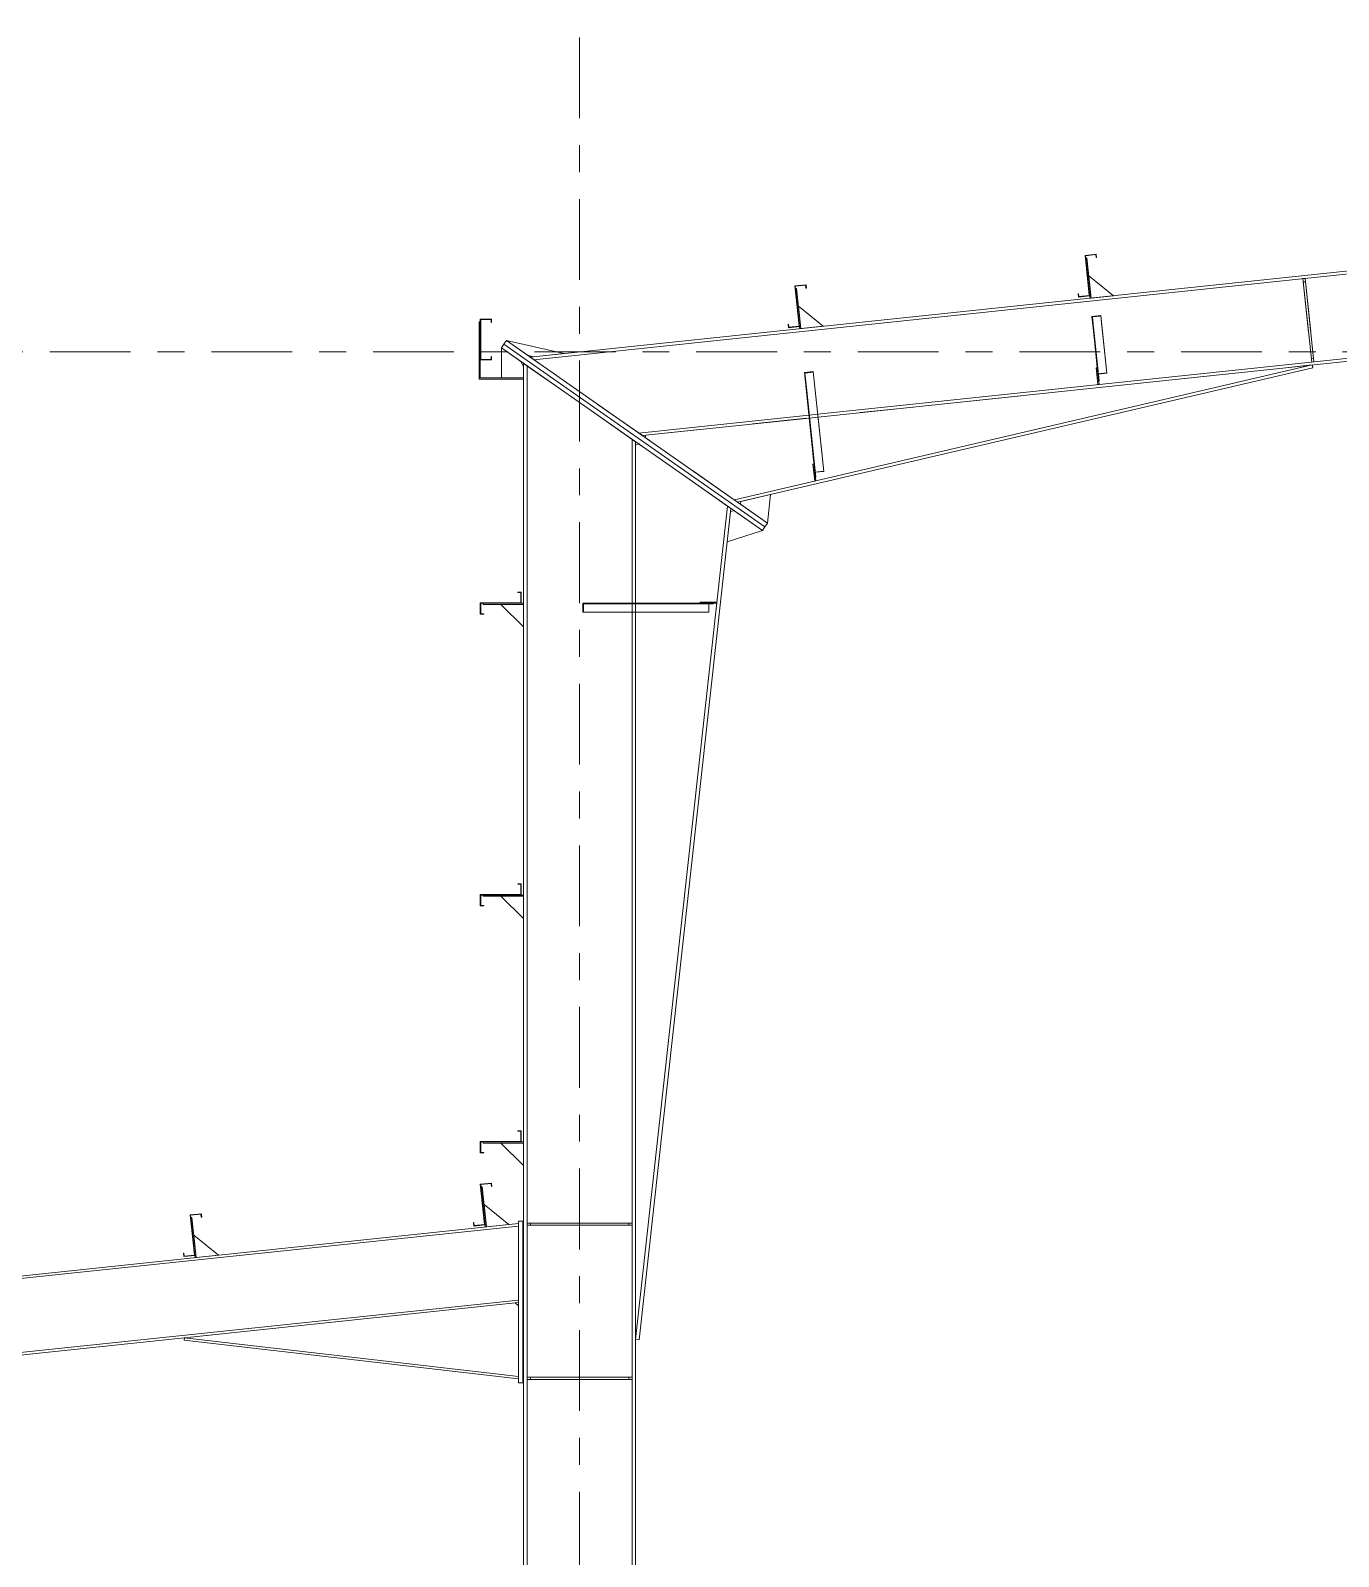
# Model space of a CAD drawing. Header units: millimetres. Extents: x -65 to 757, y -38 to 536.
# Drawn here: x 121.9 to 170.4, y 419.1 to 475.8 of the extents above; entities that cross this region are included whole.
import ezdxf

# ---------------------------------------------------------------- set-up
doc = ezdxf.new("R2010")
doc.units = ezdxf.units.MM
for name, pattern in [('XKITLINE00', [0]), ('XKITLINE02', [4, 2, -2]), ('XKITLINE03', [6, 3, -1, 1, -1])]:
    doc.linetypes.add(name, pattern=pattern)
doc.layers.add('Part', color=2, linetype='Continuous', lineweight=0)
doc.layers.add('S-grid', color=1, linetype='Continuous', lineweight=0)

# ---------------------------------------------------------------- blocks, each defined once
blk = doc.blocks.new('*A341')
at = {"layer": 'Part'}
blk.add_hatch(color=3, dxfattribs=at).paths.add_polyline_path([(139.97, 434.892), (139.97, 434.907), (140.095, 434.907), (140.095, 434.49), (138.593, 434.49), (138.593, 434.103), (138.703, 434.103), (138.703, 434.088), (138.578, 434.088), (138.578, 434.505), (140.08, 434.505), (140.08, 434.892)], flags=17)
blk = doc.blocks.new('*A342')
at = {"layer": 'Part'}
blk.add_hatch(color=3, dxfattribs=at).paths.add_polyline_path([(150.256, 466.276), (150.671, 466.319), (150.684, 466.195), (150.669, 466.193), (150.657, 466.303), (150.273, 466.262), (150.43, 464.769), (150.016, 464.725), (150.003, 464.849), (150.018, 464.851), (150.029, 464.742), (150.414, 464.782)], flags=17)
blk = doc.blocks.new('*A343')
at = {"layer": 'Part'}
blk.add_hatch(color=3, dxfattribs=at).paths.add_polyline_path([(161.03, 467.412), (161.444, 467.456), (161.457, 467.331), (161.442, 467.33), (161.431, 467.439), (161.046, 467.399), (161.204, 465.905), (160.789, 465.862), (160.776, 465.986), (160.791, 465.987), (160.803, 465.878), (161.187, 465.919)], flags=17)
blk = doc.blocks.new('*A344')
at = {"layer": 'Part'}
blk.add_hatch(color=3, dxfattribs=at).paths.add_polyline_path([(139.97, 444.058), (139.97, 444.073), (140.095, 444.073), (140.095, 443.657), (138.593, 443.657), (138.593, 443.27), (138.703, 443.27), (138.703, 443.255), (138.578, 443.255), (138.578, 443.672), (140.08, 443.672), (140.08, 444.058)], flags=17)
blk = doc.blocks.new('*A348')
at = {"layer": 'Part'}
blk.add_hatch(color=3, dxfattribs=at).paths.add_polyline_path([(127.805, 431.782), (128.219, 431.826), (128.232, 431.702), (128.217, 431.7), (128.206, 431.81), (127.821, 431.769), (127.979, 430.276), (127.564, 430.232), (127.551, 430.356), (127.566, 430.358), (127.578, 430.249), (127.962, 430.289)], flags=17)
blk = doc.blocks.new('*A349')
at = {"layer": 'Part'}
blk.add_hatch(color=3, dxfattribs=at).paths.add_polyline_path([(138.578, 432.919), (138.993, 432.963), (139.006, 432.838), (138.991, 432.837), (138.979, 432.946), (138.595, 432.905), (138.752, 431.412), (138.338, 431.368), (138.325, 431.493), (138.34, 431.494), (138.351, 431.385), (138.736, 431.425)], flags=17)
blk = doc.blocks.new('*A360')
at = {"layer": 'Part'}
blk.add_hatch(color=3, dxfattribs=at).paths.add_polyline_path([(139.97, 434.892), (139.97, 434.907), (140.095, 434.907), (140.095, 434.49), (138.593, 434.49), (138.593, 434.103), (138.703, 434.103), (138.703, 434.088), (138.578, 434.088), (138.578, 434.505), (140.08, 434.505), (140.08, 434.892)], flags=17)
blk = doc.blocks.new('*A361')
at = {"layer": 'Part'}
blk.add_hatch(color=3, dxfattribs=at).paths.add_polyline_path([(161.284, 465.143), (161.616, 465.178), (161.618, 465.157), (161.303, 465.124), (161.345, 464.725), (161.328, 464.723)], flags=17)
blk = doc.blocks.new('*A362')
at = {"layer": 'Part'}
blk.add_hatch(color=3, dxfattribs=at).paths.add_polyline_path([(138.578, 463.527), (138.578, 465.044), (138.995, 465.044), (138.995, 464.919), (138.98, 464.919), (138.98, 465.029), (138.593, 465.029), (138.593, 463.542), (138.98, 463.542), (138.98, 463.652), (138.995, 463.652), (138.995, 463.527)], flags=17)
blk = doc.blocks.new('*A365')
at = {"layer": 'Part'}
blk.add_hatch(color=3, dxfattribs=at).paths.add_polyline_path([(139.97, 454.892), (139.97, 454.907), (140.095, 454.907), (140.095, 454.49), (138.593, 454.49), (138.593, 454.103), (138.703, 454.103), (138.703, 454.088), (138.578, 454.088), (138.578, 454.505), (140.08, 454.505), (140.08, 454.892)], flags=17)
blk = doc.blocks.new('*A367')
at = {"layer": 'Part'}
blk.add_hatch(color=3, dxfattribs=at).paths.add_polyline_path([(138.578, 432.919), (138.993, 432.963), (139.006, 432.838), (138.991, 432.837), (138.979, 432.946), (138.595, 432.905), (138.752, 431.412), (138.338, 431.368), (138.325, 431.493), (138.34, 431.494), (138.351, 431.385), (138.736, 431.425)], flags=17)
blk = doc.blocks.new('*A368')
at = {"layer": 'Part'}
blk.add_hatch(color=3, dxfattribs=at).paths.add_polyline_path([(127.805, 431.782), (128.219, 431.826), (128.232, 431.702), (128.217, 431.7), (128.206, 431.81), (127.821, 431.769), (127.979, 430.276), (127.564, 430.232), (127.551, 430.356), (127.566, 430.358), (127.578, 430.249), (127.962, 430.289)], flags=17)
blk = doc.blocks.new('*A371')
at = {"layer": 'Part'}
blk.add_hatch(color=3, dxfattribs=at).paths.add_polyline_path([(139.97, 444.058), (139.97, 444.073), (140.095, 444.073), (140.095, 443.657), (138.593, 443.657), (138.593, 443.27), (138.703, 443.27), (138.703, 443.255), (138.578, 443.255), (138.578, 443.672), (140.08, 443.672), (140.08, 444.058)], flags=17)
blk = doc.blocks.new('*A372')
at = {"layer": 'Part'}
blk.add_hatch(color=3, dxfattribs=at).paths.add_polyline_path([(161.03, 467.412), (161.444, 467.456), (161.457, 467.331), (161.442, 467.33), (161.431, 467.439), (161.046, 467.399), (161.204, 465.905), (160.789, 465.862), (160.776, 465.986), (160.791, 465.987), (160.803, 465.878), (161.187, 465.919)], flags=17)
blk = doc.blocks.new('*A373')
at = {"layer": 'Part'}
blk.add_hatch(color=3, dxfattribs=at).paths.add_polyline_path([(150.256, 466.276), (150.671, 466.319), (150.684, 466.195), (150.669, 466.193), (150.657, 466.303), (150.273, 466.262), (150.43, 464.769), (150.016, 464.725), (150.003, 464.849), (150.018, 464.851), (150.029, 464.742), (150.414, 464.782)], flags=17)
blk = doc.blocks.new('*A374')
at = {"layer": 'Part'}
blk.add_hatch(color=3, dxfattribs=at).paths.add_polyline_path([(139.97, 454.892), (139.97, 454.907), (140.095, 454.907), (140.095, 454.49), (138.593, 454.49), (138.593, 454.103), (138.703, 454.103), (138.703, 454.088), (138.578, 454.088), (138.578, 454.505), (140.08, 454.505), (140.08, 454.892)], flags=17)
blk = doc.blocks.new('*A375')
at = {"layer": 'Part'}
blk.add_hatch(color=3, dxfattribs=at).paths.add_polyline_path([(150.61, 463.067), (150.941, 463.102), (150.944, 463.074), (150.629, 463.041), (150.685, 462.51), (150.669, 462.508)], flags=17)
blk = doc.blocks.new('*A376')
at = {"layer": 'Part'}
blk.add_hatch(color=3, dxfattribs=at).paths.add_polyline_path([(142.378, 454.157), (142.378, 454.49), (143.039, 454.49), (143.039, 454.473), (142.411, 454.473), (142.411, 454.157)], flags=17)
blk = doc.blocks.new('*A1549')
at = {"layer": 'S-grid', "color": 1, "linetype": 'XKITLINE03', "lineweight": 0}
blk.add_line((-9.405, 463.823), (549.67, 463.823), dxfattribs=at)
blk = doc.blocks.new('*A1592')
at = {"layer": 'S-grid', "color": 1, "linetype": 'XKITLINE03', "lineweight": 0}
blk.add_line((142.262, 370.501), (142.262, 512.157), dxfattribs=at)
blk = doc.blocks.new('*A1601')
at = {"layer": 'Part', "color": 2, "linetype": 'XKITLINE00', "lineweight": 0}
for p, q in [((139.97, 434.907), (140.095, 434.907)), ((139.97, 434.892), (139.97, 434.907)), ((140.08, 434.892), (139.97, 434.892)), ((140.08, 434.505), (140.08, 434.892)), ((140.095, 434.907), (140.095, 434.49)), ((138.578, 434.088), (138.578, 434.505)), ((138.578, 434.505), (140.08, 434.505)), ((138.703, 434.088), (138.578, 434.088)), ((140.095, 434.49), (138.593, 434.49)), ((138.593, 434.49), (138.593, 434.103)), ((138.593, 434.103), (138.703, 434.103)), ((138.703, 434.103), (138.703, 434.088))]:
    blk.add_line(p, q, dxfattribs=at)
blk = doc.blocks.new('*A1602')
at = {"layer": 'Part', "color": 2, "linetype": 'XKITLINE00', "lineweight": 0}
for p, q in [((150.256, 466.276), (150.671, 466.319)), ((150.414, 464.782), (150.256, 466.276)), ((150.657, 466.303), (150.273, 466.262)), ((150.273, 466.262), (150.43, 464.769)), ((150.669, 466.193), (150.657, 466.303)), ((150.684, 466.195), (150.669, 466.193)), ((150.671, 466.319), (150.684, 466.195)), ((150.003, 464.849), (150.018, 464.851)), ((150.016, 464.725), (150.003, 464.849)), ((150.43, 464.769), (150.016, 464.725)), ((150.018, 464.851), (150.029, 464.742)), ((150.029, 464.742), (150.414, 464.782))]:
    blk.add_line(p, q, dxfattribs=at)
blk = doc.blocks.new('*A1603')
at = {"layer": 'Part', "color": 2, "linetype": 'XKITLINE00', "lineweight": 0}
for p, q in [((161.03, 467.412), (161.444, 467.456)), ((161.187, 465.919), (161.03, 467.412)), ((161.431, 467.439), (161.046, 467.399)), ((161.046, 467.399), (161.204, 465.905)), ((161.442, 467.33), (161.431, 467.439)), ((161.457, 467.331), (161.442, 467.33)), ((161.444, 467.456), (161.457, 467.331)), ((160.776, 465.986), (160.791, 465.987)), ((160.789, 465.862), (160.776, 465.986)), ((161.204, 465.905), (160.789, 465.862)), ((160.791, 465.987), (160.803, 465.878)), ((160.803, 465.878), (161.187, 465.919))]:
    blk.add_line(p, q, dxfattribs=at)
blk = doc.blocks.new('*A1604')
at = {"layer": 'Part', "color": 2, "linetype": 'XKITLINE00', "lineweight": 0}
for p, q in [((139.97, 444.073), (140.095, 444.073)), ((139.97, 444.058), (139.97, 444.073)), ((140.08, 444.058), (139.97, 444.058)), ((140.08, 443.672), (140.08, 444.058)), ((140.095, 444.073), (140.095, 443.657)), ((138.578, 443.255), (138.578, 443.672)), ((138.578, 443.672), (140.08, 443.672)), ((138.703, 443.255), (138.578, 443.255)), ((140.095, 443.657), (138.593, 443.657)), ((138.593, 443.657), (138.593, 443.27)), ((138.593, 443.27), (138.703, 443.27)), ((138.703, 443.27), (138.703, 443.255))]:
    blk.add_line(p, q, dxfattribs=at)
blk = doc.blocks.new('*A1616')
at = {"layer": 'Part', "color": 2, "linetype": 'XKITLINE00', "lineweight": 0}
for p, q in [((139.995, 431.459), (60.57, 423.082)), ((139.995, 431.367), (60.57, 422.99)), ((139.995, 428.619), (60.57, 420.241)), ((60.57, 420.149), (139.995, 428.527))]:
    blk.add_line(p, q, dxfattribs=at)
at = {"layer": 'Part', "color": 7, "linetype": 'XKITLINE02', "lineweight": 0}
for p, q in [((139.995, 428.527), (139.995, 431.459)), ((60.57, 423.082), (60.57, 420.149))]:
    blk.add_line(p, q, dxfattribs=at)
blk = doc.blocks.new('*A1617')
at = {"layer": 'Part', "color": 2, "linetype": 'XKITLINE00', "lineweight": 0}
for p, q in [((127.805, 431.782), (128.219, 431.826)), ((127.962, 430.289), (127.805, 431.782)), ((128.206, 431.81), (127.821, 431.769)), ((128.217, 431.7), (128.206, 431.81)), ((128.219, 431.826), (128.232, 431.702)), ((127.821, 431.769), (127.979, 430.276)), ((128.232, 431.702), (128.217, 431.7)), ((127.551, 430.356), (127.566, 430.358)), ((127.564, 430.232), (127.551, 430.356)), ((127.979, 430.276), (127.564, 430.232)), ((127.566, 430.358), (127.578, 430.249)), ((127.578, 430.249), (127.962, 430.289))]:
    blk.add_line(p, q, dxfattribs=at)
blk = doc.blocks.new('*A1618')
at = {"layer": 'Part', "color": 2, "linetype": 'XKITLINE00', "lineweight": 0}
for p, q in [((138.578, 432.919), (138.993, 432.963)), ((138.736, 431.425), (138.578, 432.919)), ((138.979, 432.946), (138.595, 432.905)), ((138.991, 432.837), (138.979, 432.946)), ((138.993, 432.963), (139.006, 432.838)), ((138.595, 432.905), (138.752, 431.412)), ((139.006, 432.838), (138.991, 432.837)), ((138.325, 431.493), (138.34, 431.494)), ((138.338, 431.368), (138.325, 431.493)), ((138.752, 431.412), (138.338, 431.368)), ((138.34, 431.494), (138.351, 431.385)), ((138.351, 431.385), (138.736, 431.425))]:
    blk.add_line(p, q, dxfattribs=at)
blk = doc.blocks.new('*A1651')
at = {"layer": 'Part', "color": 2, "linetype": 'XKITLINE00', "lineweight": 0}
for p, q in [((139.97, 434.907), (140.095, 434.907)), ((139.97, 434.892), (139.97, 434.907)), ((140.08, 434.892), (139.97, 434.892)), ((140.08, 434.505), (140.08, 434.892)), ((140.095, 434.907), (140.095, 434.49)), ((138.578, 434.088), (138.578, 434.505)), ((138.578, 434.505), (140.08, 434.505)), ((138.703, 434.088), (138.578, 434.088)), ((140.095, 434.49), (138.593, 434.49)), ((138.593, 434.49), (138.593, 434.103)), ((138.593, 434.103), (138.703, 434.103)), ((138.703, 434.103), (138.703, 434.088))]:
    blk.add_line(p, q, dxfattribs=at)
blk = doc.blocks.new('*A1652')
at = {"layer": 'Part', "color": 2, "linetype": 'XKITLINE00', "lineweight": 0}
for p, q in [((239.714, 474.102), (140.431, 463.63)), ((239.725, 473.995), (140.566, 463.536)), ((236.966, 470.57), (151.109, 461.514)), ((236.977, 470.462), (151.12, 461.406)), ((150.777, 461.479), (144.462, 460.813)), ((150.789, 461.371), (144.598, 460.718))]:
    blk.add_line(p, q, dxfattribs=at)
at = {"layer": 'Part', "color": 7, "linetype": 'XKITLINE02', "lineweight": 0}
for p, q in [((144.598, 460.718), (140.431, 463.63)), ((151.109, 461.514), (150.777, 461.479)), ((151.12, 461.406), (150.789, 461.371))]:
    blk.add_line(p, q, dxfattribs=at)
blk = doc.blocks.new('*A1658')
at = {"layer": 'Part', "color": 2, "linetype": 'XKITLINE00', "lineweight": 0}
blk.add_line((162.083, 465.914), (161.167, 466.655), dxfattribs=at)
at = {"layer": 'Part', "color": 7, "linetype": 'XKITLINE02', "lineweight": 0}
for p, q in [((161.167, 466.655), (161.254, 465.827)), ((161.254, 465.827), (162.083, 465.914))]:
    blk.add_line(p, q, dxfattribs=at)
blk = doc.blocks.new('*A1659')
at = {"layer": 'Part', "color": 2, "linetype": 'XKITLINE00', "lineweight": 0}
for p, q in [((161.097, 467.318), (161.055, 467.314)), ((161.254, 465.827), (161.097, 467.318)), ((161.204, 465.905), (161.213, 465.822))]:
    blk.add_line(p, q, dxfattribs=at)
at = {"layer": 'Part', "color": 7, "linetype": 'XKITLINE02', "lineweight": 0}
for p, q in [((161.055, 467.314), (161.204, 465.905)), ((161.213, 465.822), (161.254, 465.827))]:
    blk.add_line(p, q, dxfattribs=at)
blk = doc.blocks.new('*A1660')
at = {"layer": 'Part', "color": 7, "linetype": 'XKITLINE02', "lineweight": 0}
for p, q in [((161.485, 463.237), (161.444, 463.232)), ((161.444, 463.232), (161.509, 462.611)), ((161.551, 462.615), (161.485, 463.237)), ((161.496, 462.735), (161.538, 462.739)), ((161.509, 462.611), (161.551, 462.615))]:
    blk.add_line(p, q, dxfattribs=at)
blk = doc.blocks.new('*A1661')
at = {"layer": 'Part', "color": 2, "linetype": 'XKITLINE00', "lineweight": 0}
for p, q in [((161.444, 463.232), (161.485, 463.237)), ((161.509, 462.611), (161.444, 463.232)), ((161.513, 462.977), (161.551, 462.615))]:
    blk.add_line(p, q, dxfattribs=at)
at = {"layer": 'Part', "color": 7, "linetype": 'XKITLINE02', "lineweight": 0}
for p, q in [((161.485, 463.237), (161.513, 462.977)), ((161.496, 462.735), (161.538, 462.739)), ((161.551, 462.615), (161.509, 462.611))]:
    blk.add_line(p, q, dxfattribs=at)
blk = doc.blocks.new('*A1662')
at = {"layer": 'Part', "color": 7, "linetype": 'XKITLINE02', "lineweight": 0}
for p, q in [((161.536, 462.755), (161.284, 465.143)), ((161.553, 462.757), (161.303, 465.124)), ((161.841, 463.038), (161.616, 465.178)), ((161.509, 463.017), (161.84, 463.052)), ((161.526, 463.005), (161.841, 463.038)), ((161.536, 462.755), (161.553, 462.757))]:
    blk.add_line(p, q, dxfattribs=at)
blk = doc.blocks.new('*A1663')
at = {"layer": 'Part', "color": 2, "linetype": 'XKITLINE00', "lineweight": 0}
for p, q in [((161.284, 465.143), (161.616, 465.178)), ((161.328, 464.723), (161.284, 465.143)), ((161.618, 465.157), (161.303, 465.124)), ((161.303, 465.124), (161.345, 464.725)), ((161.345, 464.725), (161.328, 464.723)), ((161.328, 464.723), (161.513, 462.977)), ((161.553, 462.757), (161.345, 464.725)), ((161.616, 465.178), (161.841, 463.038)), ((161.526, 463.005), (161.841, 463.038)), ((161.536, 462.755), (161.553, 462.757))]:
    blk.add_line(p, q, dxfattribs=at)
at = {"layer": 'Part', "color": 7, "linetype": 'XKITLINE02', "lineweight": 0}
for p, q in [((161.509, 463.017), (161.84, 463.052)), ((161.513, 462.977), (161.536, 462.755))]:
    blk.add_line(p, q, dxfattribs=at)
blk = doc.blocks.new('*A1664')
at = {"layer": 'Part', "color": 7, "linetype": 'XKITLINE02', "lineweight": 0}
for p, q in [((169.204, 466.556), (169.121, 466.548)), ((169.135, 466.423), (169.217, 466.432)), ((169.435, 463.572), (169.518, 463.581)), ((169.531, 463.457), (169.448, 463.448))]:
    blk.add_line(p, q, dxfattribs=at)
at = {"layer": 'Part', "color": 2, "linetype": 'XKITLINE00', "lineweight": 0}
for p, q in [((169.121, 466.548), (169.448, 463.448)), ((169.531, 463.457), (169.204, 466.556))]:
    blk.add_line(p, q, dxfattribs=at)
blk = doc.blocks.new('*A1665')
at = {"layer": 'Part', "color": 2, "linetype": 'XKITLINE00', "lineweight": 0}
for p, q in [((146.737, 454.532), (146.737, 454.49)), ((146.737, 454.532), (147.362, 454.532)), ((147.362, 454.49), (146.907, 454.49)), ((147.362, 454.532), (147.362, 454.49))]:
    blk.add_line(p, q, dxfattribs=at)
at = {"layer": 'Part', "color": 7, "linetype": 'XKITLINE02', "lineweight": 0}
for p, q in [((146.907, 454.49), (146.737, 454.49)), ((147.237, 454.49), (147.237, 454.532)), ((147.362, 454.49), (147.362, 454.49)), ((147.362, 454.49), (147.362, 454.49))]:
    blk.add_line(p, q, dxfattribs=at)
blk = doc.blocks.new('*A1666')
at = {"layer": 'Part', "color": 7, "linetype": 'XKITLINE02', "lineweight": 0}
for p, q in [((147.362, 454.532), (146.737, 454.532)), ((146.737, 454.532), (146.737, 454.49)), ((146.737, 454.49), (147.362, 454.49)), ((147.237, 454.49), (147.237, 454.532)), ((147.362, 454.49), (147.362, 454.532))]:
    blk.add_line(p, q, dxfattribs=at)
blk = doc.blocks.new('*A1667')
at = {"layer": 'Part', "color": 2, "linetype": 'XKITLINE00', "lineweight": 0}
blk.add_line((151.309, 464.778), (150.393, 465.519), dxfattribs=at)
at = {"layer": 'Part', "color": 7, "linetype": 'XKITLINE02', "lineweight": 0}
for p, q in [((150.393, 465.519), (150.48, 464.69)), ((150.48, 464.69), (151.309, 464.778))]:
    blk.add_line(p, q, dxfattribs=at)
blk = doc.blocks.new('*A1668')
at = {"layer": 'Part', "color": 2, "linetype": 'XKITLINE00', "lineweight": 0}
for p, q in [((150.323, 466.182), (150.282, 466.178)), ((150.48, 464.69), (150.323, 466.182)), ((150.43, 464.769), (150.439, 464.686))]:
    blk.add_line(p, q, dxfattribs=at)
at = {"layer": 'Part', "color": 7, "linetype": 'XKITLINE02', "lineweight": 0}
for p, q in [((150.282, 466.178), (150.43, 464.769)), ((150.439, 464.686), (150.48, 464.69))]:
    blk.add_line(p, q, dxfattribs=at)
blk = doc.blocks.new('*A1669')
at = {"layer": 'Part', "color": 7, "linetype": 'XKITLINE02', "lineweight": 0}
for p, q in [((150.969, 459.658), (150.928, 459.654)), ((150.928, 459.654), (150.993, 459.032)), ((151.035, 459.037), (150.969, 459.658)), ((150.98, 459.157), (151.022, 459.161)), ((150.993, 459.032), (151.035, 459.037))]:
    blk.add_line(p, q, dxfattribs=at)
blk = doc.blocks.new('*A1670')
at = {"layer": 'Part', "color": 2, "linetype": 'XKITLINE00', "lineweight": 0}
for p, q in [((150.928, 459.654), (150.969, 459.658)), ((150.993, 459.032), (150.928, 459.654)), ((150.99, 459.459), (151.035, 459.037)), ((151.035, 459.037), (150.993, 459.032))]:
    blk.add_line(p, q, dxfattribs=at)
at = {"layer": 'Part', "color": 7, "linetype": 'XKITLINE02', "lineweight": 0}
for p, q in [((150.969, 459.658), (150.99, 459.459)), ((150.98, 459.157), (151.022, 459.161)), ((151.035, 459.037), (151.035, 459.037)), ((151.035, 459.037), (151.035, 459.037))]:
    blk.add_line(p, q, dxfattribs=at)
blk = doc.blocks.new('*A1671')
at = {"layer": 'Part', "color": 7, "linetype": 'XKITLINE02', "lineweight": 0}
for p, q in [((151.021, 459.169), (150.61, 463.067)), ((151.037, 459.171), (150.629, 463.041)), ((151.333, 459.391), (150.941, 463.102)), ((151, 459.366), (151.332, 459.401)), ((151.018, 459.358), (151.333, 459.391)), ((151.021, 459.169), (151.037, 459.171))]:
    blk.add_line(p, q, dxfattribs=at)
blk = doc.blocks.new('*A1673')
at = {"layer": 'Part', "color": 2, "linetype": 'XKITLINE00', "lineweight": 0}
for p, q in [((138.678, 443.657), (138.678, 443.615)), ((138.678, 443.615), (140.178, 443.615)), ((140.178, 443.657), (140.095, 443.657))]:
    blk.add_line(p, q, dxfattribs=at)
at = {"layer": 'Part', "color": 7, "linetype": 'XKITLINE02', "lineweight": 0}
for p, q in [((140.095, 443.657), (138.678, 443.657)), ((140.178, 443.615), (140.178, 443.657))]:
    blk.add_line(p, q, dxfattribs=at)
blk = doc.blocks.new('*A1674')
at = {"layer": 'Part', "color": 2, "linetype": 'XKITLINE00', "lineweight": 0}
blk.add_line((140.178, 442.782), (139.345, 443.615), dxfattribs=at)
at = {"layer": 'Part', "color": 7, "linetype": 'XKITLINE02', "lineweight": 0}
for p, q in [((139.345, 443.615), (140.178, 443.615)), ((140.178, 443.615), (140.178, 442.782))]:
    blk.add_line(p, q, dxfattribs=at)
blk = doc.blocks.new('*A1675')
at = {"layer": 'Part', "color": 2, "linetype": 'XKITLINE00', "lineweight": 0}
for p, q in [((138.678, 434.49), (138.678, 434.448)), ((138.678, 434.448), (140.178, 434.448)), ((140.178, 434.49), (140.095, 434.49))]:
    blk.add_line(p, q, dxfattribs=at)
at = {"layer": 'Part', "color": 7, "linetype": 'XKITLINE02', "lineweight": 0}
for p, q in [((140.095, 434.49), (138.678, 434.49)), ((140.178, 434.448), (140.178, 434.49))]:
    blk.add_line(p, q, dxfattribs=at)
blk = doc.blocks.new('*A1676')
at = {"layer": 'Part', "color": 2, "linetype": 'XKITLINE00', "lineweight": 0}
blk.add_line((140.178, 433.615), (139.345, 434.448), dxfattribs=at)
at = {"layer": 'Part', "color": 7, "linetype": 'XKITLINE02', "lineweight": 0}
for p, q in [((139.345, 434.448), (140.178, 434.448)), ((140.178, 434.448), (140.178, 433.615))]:
    blk.add_line(p, q, dxfattribs=at)
blk = doc.blocks.new('*A1677')
at = {"layer": 'Part', "color": 2, "linetype": 'XKITLINE00', "lineweight": 0}
for p, q in [((138.645, 432.825), (138.604, 432.821)), ((138.802, 431.334), (138.645, 432.825)), ((138.752, 431.412), (138.761, 431.329))]:
    blk.add_line(p, q, dxfattribs=at)
at = {"layer": 'Part', "color": 7, "linetype": 'XKITLINE02', "lineweight": 0}
for p, q in [((138.604, 432.821), (138.752, 431.412)), ((138.761, 431.329), (138.802, 431.334))]:
    blk.add_line(p, q, dxfattribs=at)
blk = doc.blocks.new('*A1678')
at = {"layer": 'Part', "color": 7, "linetype": 'XKITLINE02', "lineweight": 0}
for p, q in [((144.212, 425.755), (140.312, 425.755)), ((140.312, 425.755), (140.312, 425.672)), ((144.212, 425.672), (140.312, 425.672)), ((140.437, 425.672), (140.437, 425.755)), ((144.087, 425.672), (144.087, 425.755)), ((144.212, 425.672), (144.212, 425.755))]:
    blk.add_line(p, q, dxfattribs=at)
blk = doc.blocks.new('*A1679')
at = {"layer": 'Part', "color": 2, "linetype": 'XKITLINE00', "lineweight": 0}
for p, q in [((144.212, 431.479), (140.312, 431.479)), ((144.212, 431.395), (140.312, 431.395))]:
    blk.add_line(p, q, dxfattribs=at)
at = {"layer": 'Part', "color": 7, "linetype": 'XKITLINE02', "lineweight": 0}
for p, q in [((140.312, 431.395), (140.312, 431.479)), ((140.437, 431.395), (140.437, 431.479)), ((144.087, 431.395), (144.087, 431.479)), ((144.212, 431.395), (144.212, 431.479))]:
    blk.add_line(p, q, dxfattribs=at)
blk = doc.blocks.new('*A1680')
at = {"layer": 'Part', "color": 7, "linetype": 'XKITLINE02', "lineweight": 0}
for p, q in [((144.212, 431.479), (140.312, 431.479)), ((140.312, 431.479), (140.312, 431.395)), ((144.212, 431.395), (140.312, 431.395)), ((140.437, 431.395), (140.437, 431.479)), ((144.087, 431.395), (144.087, 431.479)), ((144.212, 431.395), (144.212, 431.479))]:
    blk.add_line(p, q, dxfattribs=at)
blk = doc.blocks.new('*A1681')
at = {"layer": 'Part', "color": 2, "linetype": 'XKITLINE00', "lineweight": 0}
for p, q in [((138.578, 463.527), (138.578, 465.044)), ((138.578, 465.044), (138.995, 465.044)), ((138.98, 465.029), (138.593, 465.029)), ((138.593, 465.029), (138.593, 463.542)), ((138.98, 464.919), (138.98, 465.029)), ((138.995, 464.919), (138.98, 464.919)), ((138.995, 465.044), (138.995, 464.919)), ((138.995, 463.527), (138.578, 463.527)), ((138.593, 463.542), (138.98, 463.542)), ((138.98, 463.542), (138.98, 463.652)), ((138.98, 463.652), (138.995, 463.652)), ((138.995, 463.652), (138.995, 463.527))]:
    blk.add_line(p, q, dxfattribs=at)
blk = doc.blocks.new('*A1682')
at = {"layer": 'Part', "color": 2, "linetype": 'XKITLINE00', "lineweight": 0}
for p, q in [((138.678, 454.49), (138.678, 454.448)), ((138.678, 454.448), (140.178, 454.448)), ((140.178, 454.49), (140.095, 454.49))]:
    blk.add_line(p, q, dxfattribs=at)
at = {"layer": 'Part', "color": 7, "linetype": 'XKITLINE02', "lineweight": 0}
for p, q in [((140.095, 454.49), (138.678, 454.49)), ((140.178, 454.448), (140.178, 454.49))]:
    blk.add_line(p, q, dxfattribs=at)
blk = doc.blocks.new('*A1683')
at = {"layer": 'Part', "color": 2, "linetype": 'XKITLINE00', "lineweight": 0}
blk.add_line((140.178, 453.615), (139.345, 454.448), dxfattribs=at)
at = {"layer": 'Part', "color": 7, "linetype": 'XKITLINE02', "lineweight": 0}
for p, q in [((139.345, 454.448), (140.178, 454.448)), ((140.178, 454.448), (140.178, 453.615))]:
    blk.add_line(p, q, dxfattribs=at)
blk = doc.blocks.new('*A1684')
at = {"layer": 'Part', "color": 2, "linetype": 'XKITLINE00', "lineweight": 0}
for p, q in [((140.178, 462.86), (138.537, 462.86)), ((138.537, 462.86), (138.537, 462.819)), ((138.537, 462.819), (140.178, 462.819))]:
    blk.add_line(p, q, dxfattribs=at)
at = {"layer": 'Part', "color": 7, "linetype": 'XKITLINE02', "lineweight": 0}
blk.add_line((140.178, 462.819), (140.178, 462.86), dxfattribs=at)
blk = doc.blocks.new('*A1685')
at = {"layer": 'Part', "color": 2, "linetype": 'XKITLINE00', "lineweight": 0}
blk.add_line((139.631, 431.421), (138.715, 432.162), dxfattribs=at)
at = {"layer": 'Part', "color": 7, "linetype": 'XKITLINE02', "lineweight": 0}
for p, q in [((138.715, 432.162), (138.802, 431.334)), ((138.802, 431.334), (139.631, 431.421))]:
    blk.add_line(p, q, dxfattribs=at)
blk = doc.blocks.new('*A1686')
at = {"layer": 'Part', "color": 2, "linetype": 'XKITLINE00', "lineweight": 0}
for p, q in [((127.871, 431.689), (127.83, 431.685)), ((128.029, 430.197), (127.871, 431.689)), ((127.979, 430.276), (127.987, 430.193))]:
    blk.add_line(p, q, dxfattribs=at)
at = {"layer": 'Part', "color": 7, "linetype": 'XKITLINE02', "lineweight": 0}
for p, q in [((127.83, 431.685), (127.979, 430.276)), ((127.987, 430.193), (128.029, 430.197))]:
    blk.add_line(p, q, dxfattribs=at)
blk = doc.blocks.new('*A1687')
at = {"layer": 'Part', "color": 2, "linetype": 'XKITLINE00', "lineweight": 0}
blk.add_line((128.858, 430.285), (127.941, 431.026), dxfattribs=at)
at = {"layer": 'Part', "color": 7, "linetype": 'XKITLINE02', "lineweight": 0}
for p, q in [((127.941, 431.026), (128.029, 430.197)), ((128.029, 430.197), (128.858, 430.285))]:
    blk.add_line(p, q, dxfattribs=at)
blk = doc.blocks.new('*A1688')
at = {"layer": 'Part', "color": 7, "linetype": 'XKITLINE02', "lineweight": 0}
for p, q in [((127.588, 427.218), (139.874, 428.514)), ((139.995, 428.405), (139.995, 425.693))]:
    blk.add_line(p, q, dxfattribs=at)
at = {"layer": 'Part', "color": 2, "linetype": 'XKITLINE00', "lineweight": 0}
for p, q in [((139.874, 428.514), (139.995, 428.405)), ((127.577, 427.127), (127.588, 427.218)), ((139.995, 425.693), (127.577, 427.127)), ((139.995, 425.785), (127.588, 427.218))]:
    blk.add_line(p, q, dxfattribs=at)
blk = doc.blocks.new('*A1689')
at = {"layer": 'Part', "color": 2, "linetype": 'XKITLINE00', "lineweight": 0}
for p, q in [((140.162, 431.543), (139.995, 431.543)), ((139.995, 431.543), (139.995, 425.543)), ((140.162, 425.543), (140.162, 431.543)), ((139.995, 425.543), (140.162, 425.543))]:
    blk.add_line(p, q, dxfattribs=at)
blk = doc.blocks.new('*A1690')
at = {"layer": 'Part', "color": 2, "linetype": 'XKITLINE00', "lineweight": 0}
for p, q in [((144.212, 425.755), (140.312, 425.755)), ((144.212, 425.672), (140.312, 425.672))]:
    blk.add_line(p, q, dxfattribs=at)
at = {"layer": 'Part', "color": 7, "linetype": 'XKITLINE02', "lineweight": 0}
for p, q in [((140.312, 425.672), (140.312, 425.755)), ((140.437, 425.672), (140.437, 425.755)), ((144.087, 425.672), (144.087, 425.755)), ((144.212, 425.672), (144.212, 425.755))]:
    blk.add_line(p, q, dxfattribs=at)
blk = doc.blocks.new('*A1693')
at = {"layer": 'Part', "color": 2, "linetype": 'XKITLINE00', "lineweight": 0}
for p, q in [((144.445, 460.418), (144.345, 460.366)), ((144.345, 460.366), (144.446, 460.417)), ((147.76, 458.101), (144.345, 427.155)), ((147.885, 458.014), (144.477, 427.14)), ((144.477, 427.14), (144.345, 427.155))]:
    blk.add_line(p, q, dxfattribs=at)
at = {"layer": 'Part', "color": 7, "linetype": 'XKITLINE02', "lineweight": 0}
for p, q in [((144.345, 460.366), (144.345, 460.366)), ((144.345, 427.155), (144.345, 460.366)), ((144.345, 460.366), (144.345, 460.366)), ((144.447, 460.419), (144.445, 460.418)), ((144.447, 460.419), (144.446, 460.417)), ((147.885, 458.014), (144.446, 460.417)), ((147.76, 458.101), (144.447, 460.419))]:
    blk.add_line(p, q, dxfattribs=at)
blk = doc.blocks.new('*A1696')
at = {"layer": 'Part', "color": 2, "linetype": 'XKITLINE00', "lineweight": 0}
for p, q in [((138.578, 454.088), (138.578, 454.505)), ((138.578, 454.505), (140.08, 454.505)), ((140.095, 454.49), (138.593, 454.49)), ((138.593, 454.49), (138.593, 454.103)), ((139.97, 454.907), (140.095, 454.907)), ((139.97, 454.892), (139.97, 454.907)), ((140.08, 454.892), (139.97, 454.892)), ((140.08, 454.505), (140.08, 454.892)), ((140.095, 454.907), (140.095, 454.49)), ((138.703, 454.088), (138.578, 454.088)), ((138.593, 454.103), (138.703, 454.103)), ((138.703, 454.103), (138.703, 454.088))]:
    blk.add_line(p, q, dxfattribs=at)
blk = doc.blocks.new('*A1697')
at = {"layer": 'Part', "color": 2, "linetype": 'XKITLINE00', "lineweight": 0}
for p, q in [((140.178, 463.4), (140.178, 388.782)), ((140.312, 463.307), (140.312, 388.782)), ((144.212, 460.581), (144.212, 454.49)), ((144.345, 460.488), (144.345, 454.49)), ((144.212, 454.157), (144.212, 388.782)), ((144.345, 454.157), (144.345, 388.782))]:
    blk.add_line(p, q, dxfattribs=at)
at = {"layer": 'Part', "color": 7, "linetype": 'XKITLINE02', "lineweight": 0}
for p, q in [((144.345, 460.488), (140.178, 463.4)), ((144.212, 454.49), (144.212, 454.157)), ((144.345, 454.49), (144.345, 454.157))]:
    blk.add_line(p, q, dxfattribs=at)
blk = doc.blocks.new('*A1699')
at = {"layer": 'Part', "color": 2, "linetype": 'XKITLINE00', "lineweight": 0}
for p, q in [((138.578, 432.919), (138.993, 432.963)), ((138.736, 431.425), (138.578, 432.919)), ((138.979, 432.946), (138.595, 432.905)), ((138.991, 432.837), (138.979, 432.946)), ((138.993, 432.963), (139.006, 432.838)), ((138.595, 432.905), (138.752, 431.412)), ((139.006, 432.838), (138.991, 432.837)), ((138.325, 431.493), (138.34, 431.494)), ((138.338, 431.368), (138.325, 431.493)), ((138.752, 431.412), (138.338, 431.368)), ((138.34, 431.494), (138.351, 431.385)), ((138.351, 431.385), (138.736, 431.425))]:
    blk.add_line(p, q, dxfattribs=at)
blk = doc.blocks.new('*A1700')
at = {"layer": 'Part', "color": 2, "linetype": 'XKITLINE00', "lineweight": 0}
for p, q in [((127.805, 431.782), (128.219, 431.826)), ((127.962, 430.289), (127.805, 431.782)), ((128.206, 431.81), (127.821, 431.769)), ((128.217, 431.7), (128.206, 431.81)), ((128.219, 431.826), (128.232, 431.702)), ((127.821, 431.769), (127.979, 430.276)), ((128.232, 431.702), (128.217, 431.7)), ((127.551, 430.356), (127.566, 430.358)), ((127.564, 430.232), (127.551, 430.356)), ((127.979, 430.276), (127.564, 430.232)), ((127.566, 430.358), (127.578, 430.249)), ((127.578, 430.249), (127.962, 430.289))]:
    blk.add_line(p, q, dxfattribs=at)
blk = doc.blocks.new('*A1703')
at = {"layer": 'Part', "color": 2, "linetype": 'XKITLINE00', "lineweight": 0}
for p, q in [((139.97, 444.073), (140.095, 444.073)), ((139.97, 444.058), (139.97, 444.073)), ((140.08, 444.058), (139.97, 444.058)), ((140.08, 443.672), (140.08, 444.058)), ((140.095, 444.073), (140.095, 443.657)), ((138.578, 443.255), (138.578, 443.672)), ((138.578, 443.672), (140.08, 443.672)), ((138.703, 443.255), (138.578, 443.255)), ((140.095, 443.657), (138.593, 443.657)), ((138.593, 443.657), (138.593, 443.27)), ((138.593, 443.27), (138.703, 443.27)), ((138.703, 443.27), (138.703, 443.255))]:
    blk.add_line(p, q, dxfattribs=at)
blk = doc.blocks.new('*A1704')
at = {"layer": 'Part', "color": 2, "linetype": 'XKITLINE00', "lineweight": 0}
for p, q in [((161.03, 467.412), (161.444, 467.456)), ((161.187, 465.919), (161.03, 467.412)), ((161.431, 467.439), (161.046, 467.399)), ((161.046, 467.399), (161.204, 465.905)), ((161.442, 467.33), (161.431, 467.439)), ((161.457, 467.331), (161.442, 467.33)), ((161.444, 467.456), (161.457, 467.331)), ((160.776, 465.986), (160.791, 465.987)), ((160.789, 465.862), (160.776, 465.986)), ((161.204, 465.905), (160.789, 465.862)), ((160.791, 465.987), (160.803, 465.878)), ((160.803, 465.878), (161.187, 465.919))]:
    blk.add_line(p, q, dxfattribs=at)
blk = doc.blocks.new('*A1705')
at = {"layer": 'Part', "color": 2, "linetype": 'XKITLINE00', "lineweight": 0}
for p, q in [((150.256, 466.276), (150.671, 466.319)), ((150.414, 464.782), (150.256, 466.276)), ((150.657, 466.303), (150.273, 466.262)), ((150.273, 466.262), (150.43, 464.769)), ((150.669, 466.193), (150.657, 466.303)), ((150.684, 466.195), (150.669, 466.193)), ((150.671, 466.319), (150.684, 466.195)), ((150.003, 464.849), (150.018, 464.851)), ((150.016, 464.725), (150.003, 464.849)), ((150.43, 464.769), (150.016, 464.725)), ((150.018, 464.851), (150.029, 464.742)), ((150.029, 464.742), (150.414, 464.782))]:
    blk.add_line(p, q, dxfattribs=at)
blk = doc.blocks.new('*A1706')
at = {"layer": 'Part', "color": 7, "linetype": 'XKITLINE02', "lineweight": 0}
for p, q in [((138.578, 465.044), (138.578, 463.527)), ((138.995, 465.044), (138.578, 465.044)), ((138.593, 463.542), (138.593, 465.029)), ((138.593, 465.029), (138.98, 465.029)), ((138.98, 465.029), (138.98, 464.919)), ((138.98, 464.919), (138.995, 464.919)), ((138.995, 464.919), (138.995, 465.044)), ((138.578, 463.527), (138.995, 463.527)), ((138.98, 463.542), (138.593, 463.542)), ((138.995, 463.652), (138.98, 463.652)), ((138.98, 463.652), (138.98, 463.542)), ((138.995, 463.527), (138.995, 463.652))]:
    blk.add_line(p, q, dxfattribs=at)
blk = doc.blocks.new('*A1707')
at = {"layer": 'Part', "color": 2, "linetype": 'XKITLINE00', "lineweight": 0}
for p, q in [((138.578, 454.088), (138.578, 454.505)), ((138.578, 454.505), (140.08, 454.505)), ((140.095, 454.49), (138.593, 454.49)), ((138.593, 454.49), (138.593, 454.103)), ((139.97, 454.907), (140.095, 454.907)), ((139.97, 454.892), (139.97, 454.907)), ((140.08, 454.892), (139.97, 454.892)), ((140.08, 454.505), (140.08, 454.892)), ((140.095, 454.907), (140.095, 454.49)), ((138.703, 454.088), (138.578, 454.088)), ((138.593, 454.103), (138.703, 454.103)), ((138.703, 454.103), (138.703, 454.088))]:
    blk.add_line(p, q, dxfattribs=at)
blk = doc.blocks.new('*A1708')
at = {"layer": 'Part', "color": 2, "linetype": 'XKITLINE00', "lineweight": 0}
for p, q in [((150.941, 463.102), (150.61, 463.067)), ((150.61, 463.067), (150.99, 459.459)), ((150.629, 463.041), (150.944, 463.074)), ((150.629, 463.041), (150.685, 462.51)), ((151.333, 459.391), (150.941, 463.102)), ((150.685, 462.51), (150.669, 462.508)), ((150.685, 462.51), (151.037, 459.171)), ((151.018, 459.358), (151.333, 459.391)), ((151.021, 459.169), (151.037, 459.171))]:
    blk.add_line(p, q, dxfattribs=at)
at = {"layer": 'Part', "color": 7, "linetype": 'XKITLINE02', "lineweight": 0}
for p, q in [((150.99, 459.459), (151.021, 459.169)), ((151, 459.366), (151.332, 459.401))]:
    blk.add_line(p, q, dxfattribs=at)
blk = doc.blocks.new('*A1709')
at = {"layer": 'Part', "color": 7, "linetype": 'XKITLINE02', "lineweight": 0}
for p, q in [((149.349, 458.532), (148.254, 458.276)), ((148.235, 458.176), (149.242, 457.472))]:
    blk.add_line(p, q, dxfattribs=at)
at = {"layer": 'Part', "color": 2, "linetype": 'XKITLINE00', "lineweight": 0}
for p, q in [((149.242, 457.472), (149.349, 458.532)), ((148.254, 458.276), (148.235, 458.176))]:
    blk.add_line(p, q, dxfattribs=at)
blk = doc.blocks.new('*A1710')
at = {"layer": 'Part', "color": 7, "linetype": 'XKITLINE02', "lineweight": 0}
for p, q in [((147.871, 457.89), (147.747, 456.771)), ((149.051, 457.198), (147.987, 457.942))]:
    blk.add_line(p, q, dxfattribs=at)
at = {"layer": 'Part', "color": 2, "linetype": 'XKITLINE00', "lineweight": 0}
for p, q in [((147.987, 457.942), (147.871, 457.89)), ((147.747, 456.771), (149.051, 457.198))]:
    blk.add_line(p, q, dxfattribs=at)
blk = doc.blocks.new('*A1711')
at = {"layer": 'Part', "color": 2, "linetype": 'XKITLINE00', "lineweight": 0}
for p, q in [((141.674, 463.761), (139.55, 464.246)), ((140.329, 463.702), (140.555, 463.643))]:
    blk.add_line(p, q, dxfattribs=at)
at = {"layer": 'Part', "color": 7, "linetype": 'XKITLINE02', "lineweight": 0}
for p, q in [((139.55, 464.246), (140.329, 463.702)), ((140.555, 463.643), (141.674, 463.761))]:
    blk.add_line(p, q, dxfattribs=at)
blk = doc.blocks.new('*A1712')
at = {"layer": 'Part', "color": 7, "linetype": 'XKITLINE02', "lineweight": 0}
for p, q in [((144.721, 460.731), (169.46, 463.34)), ((148.132, 458.248), (144.699, 460.647))]:
    blk.add_line(p, q, dxfattribs=at)
at = {"layer": 'Part', "color": 2, "linetype": 'XKITLINE00', "lineweight": 0}
for p, q in [((169.46, 463.34), (148.013, 458.331)), ((169.484, 463.235), (148.132, 458.248)), ((169.46, 463.34), (169.484, 463.235)), ((144.721, 460.731), (144.699, 460.647))]:
    blk.add_line(p, q, dxfattribs=at)
blk = doc.blocks.new('*A1715')
at = {"layer": 'Part', "color": 2, "linetype": 'XKITLINE00', "lineweight": 0}
for p, q in [((138.578, 464.944), (138.536, 464.944)), ((138.536, 464.944), (138.537, 462.86)), ((138.578, 463.527), (138.578, 462.86)), ((138.578, 462.86), (138.537, 462.86))]:
    blk.add_line(p, q, dxfattribs=at)
at = {"layer": 'Part', "color": 7, "linetype": 'XKITLINE02', "lineweight": 0}
blk.add_line((138.578, 463.527), (138.578, 464.944), dxfattribs=at)
blk = doc.blocks.new('*A1716')
at = {"layer": 'Part', "color": 2, "linetype": 'XKITLINE00', "lineweight": 0}
for p, q in [((139.359, 463.973), (139.359, 462.86)), ((140.178, 463.275), (140.076, 463.472))]:
    blk.add_line(p, q, dxfattribs=at)
at = {"layer": 'Part', "color": 7, "linetype": 'XKITLINE02', "lineweight": 0}
for p, q in [((140.076, 463.472), (139.359, 463.973)), ((140.178, 462.86), (140.178, 463.275)), ((139.359, 462.86), (140.178, 462.86))]:
    blk.add_line(p, q, dxfattribs=at)
blk = doc.blocks.new('*A1717')
at = {"layer": 'Part', "color": 2, "linetype": 'XKITLINE00', "lineweight": 0}
for p, q in [((142.378, 454.157), (142.378, 454.49)), ((146.907, 454.49), (142.378, 454.49)), ((147.225, 454.473), (142.411, 454.473)), ((142.411, 454.473), (142.411, 454.157)), ((143.039, 454.49), (143.039, 454.473)), ((147.066, 454.473), (147.066, 454.157)), ((147.225, 454.49), (147.225, 454.473)), ((147.066, 454.157), (142.378, 454.157))]:
    blk.add_line(p, q, dxfattribs=at)
at = {"layer": 'Part', "color": 7, "linetype": 'XKITLINE02', "lineweight": 0}
for p, q in [((143.039, 454.49), (147.225, 454.49)), ((147.057, 454.157), (147.057, 454.49)), ((147.057, 454.49), (147.225, 454.49)), ((147.225, 454.473), (147.066, 454.473))]:
    blk.add_line(p, q, dxfattribs=at)
blk = doc.blocks.new('*A1718')
at = {"layer": 'Part', "color": 7, "linetype": 'XKITLINE02', "lineweight": 0}
for p, q in [((147.225, 454.49), (142.378, 454.49)), ((147.066, 454.473), (142.411, 454.473)), ((147.225, 454.49), (146.737, 454.49)), ((147.057, 454.49), (147.057, 454.157)), ((147.066, 454.157), (147.066, 454.473)), ((147.066, 454.473), (147.225, 454.473)), ((147.225, 454.473), (147.225, 454.49)), ((142.378, 454.157), (147.066, 454.157)), ((147.057, 454.157), (147.066, 454.157))]:
    blk.add_line(p, q, dxfattribs=at)
blk = doc.blocks.new('*A1719')
at = {"layer": 'Part', "color": 2, "linetype": 'XKITLINE00', "lineweight": 0}
for p, q in [((139.55, 464.246), (139.454, 464.11)), ((139.454, 464.11), (149.147, 457.335)), ((139.55, 464.246), (149.242, 457.472)), ((149.147, 457.335), (149.242, 457.472))]:
    blk.add_line(p, q, dxfattribs=at)
blk = doc.blocks.new('*A1720')
at = {"layer": 'Part', "color": 2, "linetype": 'XKITLINE00', "lineweight": 0}
for p, q in [((139.359, 463.973), (139.454, 464.11)), ((139.454, 464.11), (149.147, 457.335)), ((149.051, 457.198), (139.359, 463.973)), ((149.147, 457.335), (149.051, 457.198))]:
    blk.add_line(p, q, dxfattribs=at)
blk = doc.blocks.new('*A1721')
at = {"layer": 'Part', "color": 7, "linetype": 'XKITLINE02', "lineweight": 0}
for p, q in [((169.121, 466.548), (169.204, 466.556)), ((169.121, 466.548), (169.448, 463.448)), ((169.135, 466.423), (169.217, 466.432)), ((169.204, 466.556), (169.531, 463.457)), ((169.435, 463.572), (169.518, 463.581)), ((169.448, 463.448), (169.531, 463.457))]:
    blk.add_line(p, q, dxfattribs=at)

msp = doc.modelspace()

# ---------------------------------------------------------------- block references
at = {"lineweight": 0}
for name in ['*A1592', '*A1652', '*A343', '*A372', '*A1603', '*A1704', '*A1659', '*A1658', '*A1664', '*A1721', '*A342', '*A373', '*A1602', '*A1705', '*A1668', '*A1549', '*A1667', '*A1715', '*A362', '*A1681', '*A1706', '*A361', '*A1662', '*A1663', '*A1720', '*A1719', '*A1711', '*A1716', '*A1697', '*A1712', '*A375', '*A1671', '*A1708', '*A1660', '*A1661', '*A1684', '*A1693', '*A1669', '*A1670', '*A1709', '*A1710', '*A365', '*A374', '*A1696', '*A1707', '*A1682', '*A1683', '*A376', '*A1717', '*A1718', '*A1665', '*A1666', '*A344', '*A371', '*A1604', '*A1703', '*A1673', '*A1674', '*A341', '*A360', '*A1601', '*A1651', '*A1675', '*A1676', '*A349', '*A367', '*A1618', '*A1699', '*A1677', '*A348', '*A368', '*A1617', '*A1700', '*A1685', '*A1616', '*A1686', '*A1689', '*A1679', '*A1680', '*A1687', '*A1688', '*A1678', '*A1690']:
    msp.add_blockref(name, (0, 0), dxfattribs=at)

doc.saveas('drawing.dxf')
